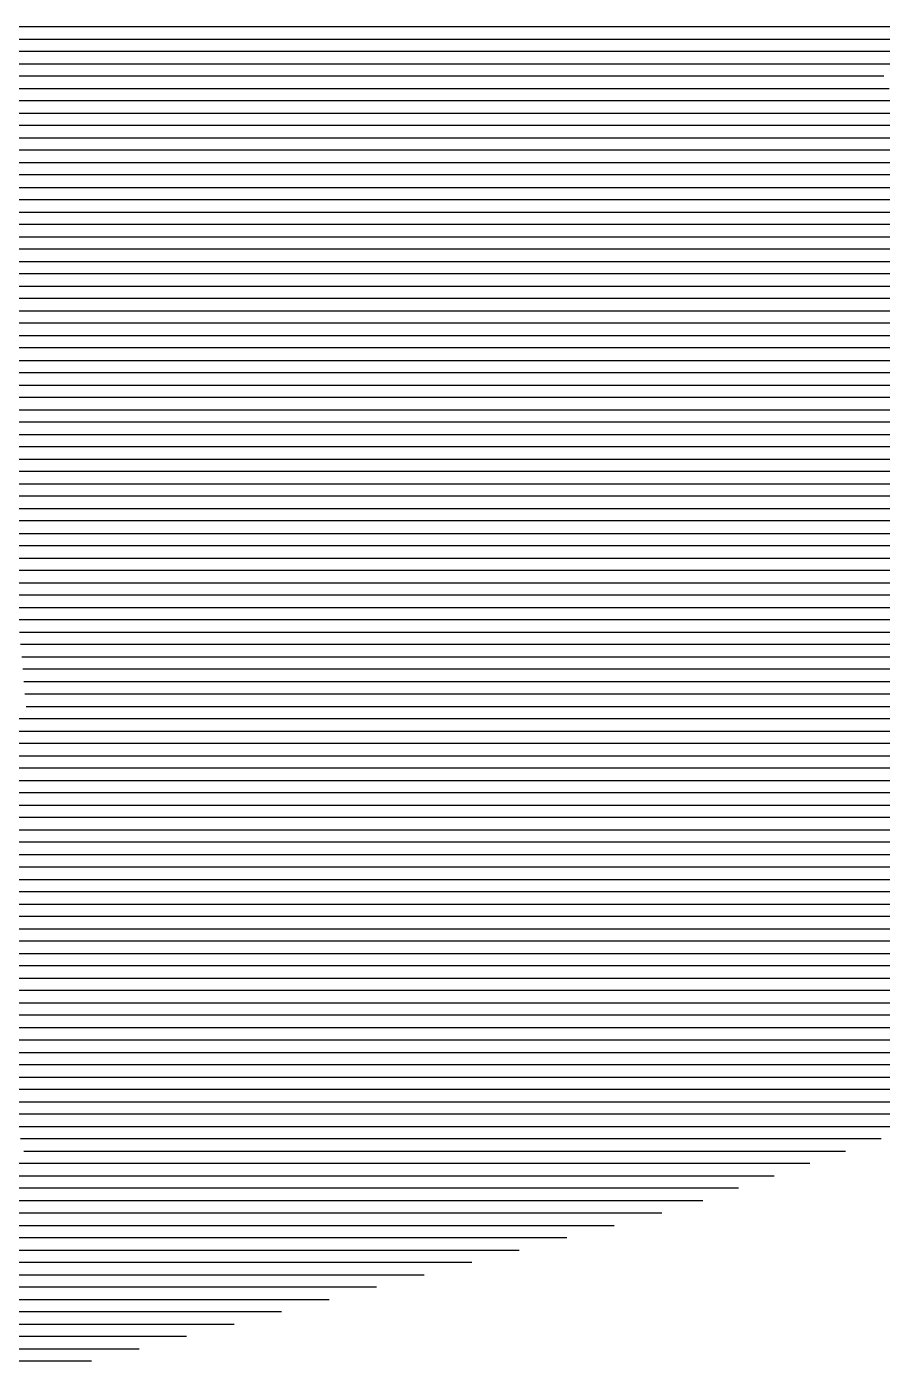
# Model space of a CAD drawing. Header units: metres. Extents: x -6.9 to 6.9, y -7 to 7.
# Drawn here: x 1.335 to 2.028, y -6.85 to -5.77 of the extents above; entities that cross this region are included whole.
import ezdxf

# ---------------------------------------------------------------- set-up
doc = ezdxf.new("R2010")
doc.units = ezdxf.units.M

msp = doc.modelspace()

# ---------------------------------------------------------------- linework, layer by layer
for p, q in [((1.529781, -5.770403, 0.467064), (1.285213, -5.770403, 0.41781)), ((1.72497, -5.770403, 0.505732), (1.529781, -5.770403, 0.467064)), ((2.011898, -5.770403, 0.564175), (1.72497, -5.770403, 0.505732)), ((2.182559, -5.770403, 0.598331), (2.011898, -5.770403, 0.564175)), ((1.286102, -5.780403, 0.418524), (1.533303, -5.780403, 0.468308)), ((1.533303, -5.780403, 0.468308), (1.726449, -5.780403, 0.506572)), ((1.726449, -5.780403, 0.506572), (2.016124, -5.780403, 0.565575)), ((2.016124, -5.780403, 0.565575), (2.184623, -5.780403, 0.599298)), ((1.536824, -5.790403, 0.469553), (1.28699, -5.790403, 0.419238)), ((1.727927, -5.790403, 0.507412), (1.536824, -5.790403, 0.469553)), ((2.02035, -5.790403, 0.566974), (1.727927, -5.790403, 0.507412)), ((2.186688, -5.790403, 0.600265), (2.02035, -5.790403, 0.566974)), ((1.287878, -5.800403, 0.419952), (1.540345, -5.800403, 0.470797)), ((1.540345, -5.800403, 0.470797), (1.729406, -5.800403, 0.508251)), ((1.729406, -5.800403, 0.508251), (2.024576, -5.800403, 0.568374)), ((2.024576, -5.800403, 0.568374), (2.188753, -5.800403, 0.601232)), ((1.543867, -5.810403, 0.472042), (1.288767, -5.810403, 0.420667)), ((1.289655, -5.820403, 0.421381), (1.547388, -5.820403, 0.473286)), ((1.730884, -5.810403, 0.509091), (1.543867, -5.810403, 0.472042)), ((1.547388, -5.820403, 0.473286), (1.732363, -5.820403, 0.509931)), ((2.028801, -5.810403, 0.569773), (1.730884, -5.810403, 0.509091)), ((1.732363, -5.820403, 0.509931), (2.033027, -5.820403, 0.571172)), ((1.550909, -5.830403, 0.474531), (1.290544, -5.830403, 0.422095)), ((1.733841, -5.830403, 0.510771), (1.550909, -5.830403, 0.474531)), ((2.037253, -5.830403, 0.572572), (1.733841, -5.830403, 0.510771)), ((1.291432, -5.840403, 0.42281), (1.55443, -5.840403, 0.475776)), ((1.55443, -5.840403, 0.475776), (1.73532, -5.840403, 0.511611)), ((1.73532, -5.840403, 0.511611), (2.041479, -5.840403, 0.573971)), ((1.557952, -5.850403, 0.47702), (1.292321, -5.850403, 0.423524)), ((1.736798, -5.850403, 0.512451), (1.557952, -5.850403, 0.47702)), ((2.045705, -5.850403, 0.575371), (1.736798, -5.850403, 0.512451)), ((1.293209, -5.860403, 0.424238), (1.561473, -5.860403, 0.478265)), ((1.561473, -5.860403, 0.478265), (1.738277, -5.860403, 0.513291)), ((1.738277, -5.860403, 0.513291), (2.049931, -5.860403, 0.57677)), ((1.564994, -5.870403, 0.479509), (1.294098, -5.870403, 0.424952)), ((1.739756, -5.870403, 0.51413), (1.564994, -5.870403, 0.479509)), ((2.054156, -5.870403, 0.57817), (1.739756, -5.870403, 0.51413)), ((1.294986, -5.880403, 0.425667), (1.568516, -5.880403, 0.480754)), ((1.568516, -5.880403, 0.480754), (1.741234, -5.880403, 0.51497)), ((1.741234, -5.880403, 0.51497), (2.058382, -5.880403, 0.579569)), ((1.572037, -5.890403, 0.481998), (1.295874, -5.890403, 0.426381)), ((1.742713, -5.890403, 0.51581), (1.572037, -5.890403, 0.481998)), ((2.062608, -5.890403, 0.580969), (1.742713, -5.890403, 0.51581)), ((1.296763, -5.900403, 0.427095), (1.575558, -5.900403, 0.483243)), ((1.575558, -5.900403, 0.483243), (1.744191, -5.900403, 0.51665)), ((1.744191, -5.900403, 0.51665), (2.066834, -5.900403, 0.582368)), ((1.57908, -5.910403, 0.484487), (1.297651, -5.910403, 0.42781)), ((1.74567, -5.910403, 0.51749), (1.57908, -5.910403, 0.484487)), ((2.07106, -5.910403, 0.583767), (1.74567, -5.910403, 0.51749)), ((1.29854, -5.920403, 0.428524), (1.582601, -5.920403, 0.485732)), ((1.582601, -5.920403, 0.485732), (1.747148, -5.920403, 0.51833)), ((1.747148, -5.920403, 0.51833), (2.075286, -5.920403, 0.585167)), ((1.586122, -5.930403, 0.486976), (1.299428, -5.930403, 0.429238)), ((1.748627, -5.930403, 0.519169), (1.586122, -5.930403, 0.486976)), ((2.079512, -5.930403, 0.586566), (1.748627, -5.930403, 0.519169)), ((1.300317, -5.940403, 0.429952), (1.589644, -5.940403, 0.488221)), ((1.593165, -5.950403, 0.489465), (1.301205, -5.950403, 0.430667)), ((1.589644, -5.940403, 0.488221), (1.750105, -5.940403, 0.520009)), ((1.751584, -5.950403, 0.520849), (1.593165, -5.950403, 0.489465)), ((1.750105, -5.940403, 0.520009), (2.083737, -5.940403, 0.587966)), ((2.087963, -5.950403, 0.589365), (1.751584, -5.950403, 0.520849)), ((1.302093, -5.960403, 0.431381), (1.596686, -5.960403, 0.49071)), ((1.596686, -5.960403, 0.49071), (1.753062, -5.960403, 0.521689)), ((1.753062, -5.960403, 0.521689), (2.092189, -5.960403, 0.590765)), ((1.600208, -5.970403, 0.491954), (1.302982, -5.970403, 0.432095)), ((1.754541, -5.970403, 0.522529), (1.600208, -5.970403, 0.491954)), ((2.096415, -5.970403, 0.592164), (1.754541, -5.970403, 0.522529)), ((1.30387, -5.980403, 0.43281), (1.603729, -5.980403, 0.493199)), ((1.603729, -5.980403, 0.493199), (1.756019, -5.980403, 0.523369)), ((1.756019, -5.980403, 0.523369), (2.100641, -5.980403, 0.593563)), ((1.60725, -5.990403, 0.494443), (1.304759, -5.990403, 0.433524)), ((1.757498, -5.990403, 0.524208), (1.60725, -5.990403, 0.494443)), ((2.104867, -5.990403, 0.594963), (1.757498, -5.990403, 0.524208)), ((1.305647, -6.000403, 0.434238), (1.610771, -6.000403, 0.495688)), ((1.610771, -6.000403, 0.495688), (1.758976, -6.000403, 0.525048)), ((1.758976, -6.000403, 0.525048), (2.109093, -6.000403, 0.596362)), ((1.614293, -6.010403, 0.496933), (1.306536, -6.010403, 0.434952)), ((1.760455, -6.010403, 0.525888), (1.614293, -6.010403, 0.496933)), ((2.113318, -6.010403, 0.597762), (1.760455, -6.010403, 0.525888)), ((1.307424, -6.020403, 0.435667), (1.617814, -6.020403, 0.498177)), ((1.617814, -6.020403, 0.498177), (1.761934, -6.020403, 0.526728)), ((1.761934, -6.020403, 0.526728), (2.117544, -6.020403, 0.599161)), ((1.621335, -6.030403, 0.499422), (1.308312, -6.030403, 0.436381)), ((1.763412, -6.030403, 0.527568), (1.621335, -6.030403, 0.499422)), ((2.12177, -6.030403, 0.600561), (1.763412, -6.030403, 0.527568)), ((1.309201, -6.040403, 0.437095), (1.624857, -6.040403, 0.500666)), ((1.624857, -6.040403, 0.500666), (1.764891, -6.040403, 0.528408)), ((1.764891, -6.040403, 0.528408), (2.125996, -6.040403, 0.60196)), ((1.628378, -6.050403, 0.501911), (1.310089, -6.050403, 0.43781)), ((1.766369, -6.050403, 0.529248), (1.628378, -6.050403, 0.501911)), ((2.130222, -6.050403, 0.603359), (1.766369, -6.050403, 0.529248)), ((1.310978, -6.060403, 0.438524), (1.631899, -6.060403, 0.503155)), ((1.631899, -6.060403, 0.503155), (1.767848, -6.060403, 0.530087)), ((1.767848, -6.060403, 0.530087), (2.134448, -6.060403, 0.604759)), ((1.635421, -6.070403, 0.5044), (1.311866, -6.070403, 0.439238)), ((1.769326, -6.070403, 0.530927), (1.635421, -6.070403, 0.5044)), ((2.138673, -6.070403, 0.606158), (1.769326, -6.070403, 0.530927)), ((1.312755, -6.080403, 0.439952), (1.638942, -6.080403, 0.505644)), ((1.642463, -6.090403, 0.506889), (1.313643, -6.090403, 0.440667)), ((1.638942, -6.080403, 0.505644), (1.770805, -6.080403, 0.531767)), ((1.772283, -6.090403, 0.532607), (1.642463, -6.090403, 0.506889)), ((1.770805, -6.080403, 0.531767), (2.142899, -6.080403, 0.607558)), ((2.147125, -6.090403, 0.608957), (1.772283, -6.090403, 0.532607)), ((1.314532, -6.100403, 0.441381), (1.645985, -6.100403, 0.508133)), ((1.645985, -6.100403, 0.508133), (1.773762, -6.100403, 0.533447)), ((1.773762, -6.100403, 0.533447), (2.151351, -6.100403, 0.610357)), ((1.649506, -6.110403, 0.509378), (1.31542, -6.110403, 0.442095)), ((1.77524, -6.110403, 0.534287), (1.649506, -6.110403, 0.509378)), ((2.155577, -6.110403, 0.611756), (1.77524, -6.110403, 0.534287)), ((1.316308, -6.120403, 0.44281), (1.653027, -6.120403, 0.510622)), ((1.653027, -6.120403, 0.510622), (1.776719, -6.120403, 0.535126)), ((1.776719, -6.120403, 0.535126), (2.159803, -6.120403, 0.613156)), ((1.656549, -6.130403, 0.511867), (1.317197, -6.130403, 0.443524)), ((1.778197, -6.130403, 0.535966), (1.656549, -6.130403, 0.511867)), ((2.164029, -6.130403, 0.614555), (1.778197, -6.130403, 0.535966)), ((1.318085, -6.140403, 0.444238), (1.66007, -6.140403, 0.513111)), ((1.66007, -6.140403, 0.513111), (1.779676, -6.140403, 0.536806)), ((1.779676, -6.140403, 0.536806), (2.168254, -6.140403, 0.615954)), ((1.663591, -6.150403, 0.514356), (1.318974, -6.150403, 0.444952)), ((1.781155, -6.150403, 0.537646), (1.663591, -6.150403, 0.514356)), ((2.17248, -6.150403, 0.617354), (1.781155, -6.150403, 0.537646)), ((1.319862, -6.160403, 0.445667), (1.667113, -6.160403, 0.5156)), ((1.667113, -6.160403, 0.5156), (1.782633, -6.160403, 0.538486)), ((1.782633, -6.160403, 0.538486), (2.176706, -6.160403, 0.618753)), ((1.670634, -6.170403, 0.516845), (1.320751, -6.170403, 0.446381)), ((1.784112, -6.170403, 0.539326), (1.670634, -6.170403, 0.516845)), ((2.180932, -6.170403, 0.620153), (1.784112, -6.170403, 0.539326)), ((1.321639, -6.180403, 0.447095), (1.674155, -6.180403, 0.51809)), ((1.674155, -6.180403, 0.51809), (1.78559, -6.180403, 0.540165)), ((1.78559, -6.180403, 0.540165), (2.185158, -6.180403, 0.621552)), ((1.677676, -6.190403, 0.519334), (1.322527, -6.190403, 0.44781)), ((1.787069, -6.190403, 0.541005), (1.677676, -6.190403, 0.519334)), ((2.189384, -6.190403, 0.622952), (1.787069, -6.190403, 0.541005)), ((1.323416, -6.200403, 0.448524), (1.681198, -6.200403, 0.520579)), ((1.681198, -6.200403, 0.520579), (1.788547, -6.200403, 0.541845)), ((1.788547, -6.200403, 0.541845), (2.19361, -6.200403, 0.624351)), ((1.684719, -6.210403, 0.521823), (1.324304, -6.210403, 0.449238)), ((1.325193, -6.220403, 0.449952), (1.68824, -6.220403, 0.523068)), ((1.790026, -6.210403, 0.542685), (1.684719, -6.210403, 0.521823)), ((1.68824, -6.220403, 0.523068), (1.791504, -6.220403, 0.543525)), ((2.197835, -6.210403, 0.62575), (1.790026, -6.210403, 0.542685)), ((1.791504, -6.220403, 0.543525), (2.202061, -6.220403, 0.62715)), ((1.691762, -6.230403, 0.524312), (1.326081, -6.230403, 0.450667)), ((1.792983, -6.230403, 0.544365), (1.691762, -6.230403, 0.524312)), ((2.206287, -6.230403, 0.628549), (1.792983, -6.230403, 0.544365)), ((1.32697, -6.240403, 0.451381), (1.695283, -6.240403, 0.525557)), ((1.695283, -6.240403, 0.525557), (1.794461, -6.240403, 0.545205)), ((1.794461, -6.240403, 0.545205), (2.210513, -6.240403, 0.629949)), ((1.698804, -6.250403, 0.526801), (1.327858, -6.250403, 0.452095)), ((1.79594, -6.250403, 0.546044), (1.698804, -6.250403, 0.526801)), ((2.214739, -6.250403, 0.631348), (1.79594, -6.250403, 0.546044)), ((1.328747, -6.260403, 0.45281), (1.702326, -6.260403, 0.528046)), ((1.702326, -6.260403, 0.528046), (1.797418, -6.260403, 0.546884)), ((1.797418, -6.260403, 0.546884), (2.218965, -6.260403, 0.632748)), ((1.705847, -6.270403, 0.52929), (1.329635, -6.270403, 0.453524)), ((1.798897, -6.270403, 0.547724), (1.705847, -6.270403, 0.52929)), ((2.22319, -6.270403, 0.634147), (1.798897, -6.270403, 0.547724)), ((1.330523, -6.280403, 0.454238), (1.709368, -6.280403, 0.530535)), ((1.709368, -6.280403, 0.530535), (1.800375, -6.280403, 0.548564)), ((1.800375, -6.280403, 0.548564), (2.227416, -6.280403, 0.635546)), ((1.71289, -6.290403, 0.531779), (1.331412, -6.290403, 0.454952)), ((1.801854, -6.290403, 0.549404), (1.71289, -6.290403, 0.531779)), ((2.231642, -6.290403, 0.636946), (1.801854, -6.290403, 0.549404)), ((1.3323, -6.300403, 0.455667), (1.716411, -6.300403, 0.533024)), ((1.716411, -6.300403, 0.533024), (1.803333, -6.300403, 0.550244)), ((1.803333, -6.300403, 0.550244), (2.235868, -6.300403, 0.638345)), ((1.719932, -6.310403, 0.534268), (1.333189, -6.310403, 0.456381)), ((1.804811, -6.310403, 0.551083), (1.719932, -6.310403, 0.534268)), ((2.240094, -6.310403, 0.639745), (1.804811, -6.310403, 0.551083)), ((1.334077, -6.320403, 0.457095), (1.723454, -6.320403, 0.535513)), ((1.723454, -6.320403, 0.535513), (1.80629, -6.320403, 0.551923)), ((1.80629, -6.320403, 0.551923), (2.24432, -6.320403, 0.641144)), ((1.334966, -6.330403, 0.45781), (1.23246, -6.330403, 0.437712)), ((1.726975, -6.330403, 0.536757), (1.334966, -6.330403, 0.45781)), ((1.807768, -6.330403, 0.552763), (1.726975, -6.330403, 0.536757)), ((2.248546, -6.330403, 0.642544), (1.807768, -6.330403, 0.552763)), ((1.235314, -6.340403, 0.438812), (1.335854, -6.340403, 0.458524)), ((1.335854, -6.340403, 0.458524), (1.730496, -6.340403, 0.538002)), ((1.730496, -6.340403, 0.538002), (1.809247, -6.340403, 0.553603)), ((1.809247, -6.340403, 0.553603), (2.252771, -6.340403, 0.643943)), ((1.336742, -6.350403, 0.459238), (1.238168, -6.350403, 0.439911)), ((1.241022, -6.360403, 0.441011), (1.337631, -6.360403, 0.459952)), ((1.734017, -6.350403, 0.539247), (1.336742, -6.350403, 0.459238)), ((1.337631, -6.360403, 0.459952), (1.737539, -6.360403, 0.540491)), ((1.810725, -6.350403, 0.554443), (1.734017, -6.350403, 0.539247)), ((1.737539, -6.360403, 0.540491), (1.812204, -6.360403, 0.555283)), ((2.256997, -6.350403, 0.645342), (1.810725, -6.350403, 0.554443)), ((1.812204, -6.360403, 0.555283), (2.261223, -6.360403, 0.646742)), ((1.338519, -6.370403, 0.460667), (1.243876, -6.370403, 0.442111)), ((1.74106, -6.370403, 0.541736), (1.338519, -6.370403, 0.460667)), ((1.813682, -6.370403, 0.556122), (1.74106, -6.370403, 0.541736)), ((2.265449, -6.370403, 0.648141), (1.813682, -6.370403, 0.556122)), ((1.24673, -6.380403, 0.44321), (1.339408, -6.380403, 0.461381)), ((1.339408, -6.380403, 0.461381), (1.744581, -6.380403, 0.54298)), ((1.744581, -6.380403, 0.54298), (1.815161, -6.380403, 0.556962)), ((1.815161, -6.380403, 0.556962), (2.269675, -6.380403, 0.649541)), ((1.340296, -6.390403, 0.462095), (1.249584, -6.390403, 0.44431)), ((1.748103, -6.390403, 0.544225), (1.340296, -6.390403, 0.462095)), ((1.816639, -6.390403, 0.557802), (1.748103, -6.390403, 0.544225)), ((2.273901, -6.390403, 0.65094), (1.816639, -6.390403, 0.557802)), ((1.252438, -6.400403, 0.44541), (1.341185, -6.400403, 0.46281)), ((1.341185, -6.400403, 0.46281), (1.751624, -6.400403, 0.545469)), ((1.751624, -6.400403, 0.545469), (1.818118, -6.400403, 0.558642)), ((1.818118, -6.400403, 0.558642), (2.278127, -6.400403, 0.65234)), ((1.342073, -6.410403, 0.463524), (1.255292, -6.410403, 0.446509)), ((1.755145, -6.410403, 0.546714), (1.342073, -6.410403, 0.463524)), ((1.819596, -6.410403, 0.559482), (1.755145, -6.410403, 0.546714)), ((2.282352, -6.410403, 0.653739), (1.819596, -6.410403, 0.559482)), ((1.258146, -6.420403, 0.447609), (1.342961, -6.420403, 0.464238)), ((1.342961, -6.420403, 0.464238), (1.758667, -6.420403, 0.547958)), ((1.758667, -6.420403, 0.547958), (1.821075, -6.420403, 0.560322)), ((1.821075, -6.420403, 0.560322), (2.286578, -6.420403, 0.655139)), ((1.34385, -6.430403, 0.464952), (1.261, -6.430403, 0.448709)), ((1.762188, -6.430403, 0.549203), (1.34385, -6.430403, 0.464952)), ((1.822554, -6.430403, 0.561162), (1.762188, -6.430403, 0.549203)), ((2.290804, -6.430403, 0.656538), (1.822554, -6.430403, 0.561162)), ((1.263854, -6.440403, 0.449808), (1.344738, -6.440403, 0.465667)), ((1.344738, -6.440403, 0.465667), (1.765709, -6.440403, 0.550447)), ((1.765709, -6.440403, 0.550447), (1.824032, -6.440403, 0.562001)), ((1.824032, -6.440403, 0.562001), (2.29503, -6.440403, 0.657937)), ((1.345627, -6.450403, 0.466381), (1.266708, -6.450403, 0.450908)), ((1.769231, -6.450403, 0.551692), (1.345627, -6.450403, 0.466381)), ((1.825511, -6.450403, 0.562841), (1.769231, -6.450403, 0.551692)), ((2.299256, -6.450403, 0.659337), (1.825511, -6.450403, 0.562841)), ((1.269562, -6.460403, 0.452008), (1.346515, -6.460403, 0.467095)), ((1.346515, -6.460403, 0.467095), (1.772752, -6.460403, 0.552936)), ((1.772752, -6.460403, 0.552936), (1.826989, -6.460403, 0.563681)), ((1.826989, -6.460403, 0.563681), (2.303482, -6.460403, 0.660736)), ((1.347404, -6.470403, 0.46781), (1.272416, -6.470403, 0.453107)), ((1.776273, -6.470403, 0.554181), (1.347404, -6.470403, 0.46781)), ((1.828468, -6.470403, 0.564521), (1.776273, -6.470403, 0.554181)), ((2.307707, -6.470403, 0.662136), (1.828468, -6.470403, 0.564521)), ((1.27527, -6.480403, 0.454207), (1.348292, -6.480403, 0.468524)), ((1.349181, -6.490403, 0.469238), (1.278124, -6.490403, 0.455307)), ((1.348292, -6.480403, 0.468524), (1.779795, -6.480403, 0.555425)), ((1.783316, -6.490403, 0.55667), (1.349181, -6.490403, 0.469238)), ((1.779795, -6.480403, 0.555425), (1.829946, -6.480403, 0.565361)), ((1.831425, -6.490403, 0.566201), (1.783316, -6.490403, 0.55667)), ((1.829946, -6.480403, 0.565361), (2.311933, -6.480403, 0.663535)), ((2.316159, -6.490403, 0.664935), (1.831425, -6.490403, 0.566201)), ((1.280978, -6.500403, 0.456406), (1.350069, -6.500403, 0.469952)), ((1.350069, -6.500403, 0.469952), (1.786837, -6.500403, 0.557914)), ((1.786837, -6.500403, 0.557914), (1.832903, -6.500403, 0.56704)), ((1.832903, -6.500403, 0.56704), (2.320385, -6.500403, 0.666334)), ((1.350957, -6.510403, 0.470667), (1.283832, -6.510403, 0.457506)), ((1.790359, -6.510403, 0.559159), (1.350957, -6.510403, 0.470667)), ((1.834382, -6.510403, 0.56788), (1.790359, -6.510403, 0.559159)), ((2.324611, -6.510403, 0.667733), (1.834382, -6.510403, 0.56788)), ((1.286686, -6.520403, 0.458606), (1.351846, -6.520403, 0.471381)), ((1.351846, -6.520403, 0.471381), (1.79388, -6.520403, 0.560404)), ((1.79388, -6.520403, 0.560404), (1.83586, -6.520403, 0.56872)), ((1.83586, -6.520403, 0.56872), (2.328837, -6.520403, 0.669133)), ((1.352734, -6.530403, 0.472095), (1.28954, -6.530403, 0.459705)), ((1.797401, -6.530403, 0.561648), (1.352734, -6.530403, 0.472095)), ((1.837339, -6.530403, 0.56956), (1.797401, -6.530403, 0.561648)), ((2.333063, -6.530403, 0.670532), (1.837339, -6.530403, 0.56956)), ((1.292394, -6.540403, 0.460805), (1.353623, -6.540403, 0.47281)), ((1.353623, -6.540403, 0.47281), (1.800922, -6.540403, 0.562893)), ((1.800922, -6.540403, 0.562893), (1.838817, -6.540403, 0.5704)), ((1.838817, -6.540403, 0.5704), (2.337288, -6.540403, 0.671932)), ((1.354511, -6.550403, 0.473524), (1.295248, -6.550403, 0.461905)), ((1.804444, -6.550403, 0.564137), (1.354511, -6.550403, 0.473524)), ((1.840296, -6.550403, 0.57124), (1.804444, -6.550403, 0.564137)), ((2.341514, -6.550403, 0.673331), (1.840296, -6.550403, 0.57124)), ((1.298102, -6.560403, 0.463004), (1.3554, -6.560403, 0.474238)), ((1.3554, -6.560403, 0.474238), (1.807965, -6.560403, 0.565382)), ((1.807965, -6.560403, 0.565382), (1.841774, -6.560403, 0.572079)), ((1.841774, -6.560403, 0.572079), (2.344762, -6.560403, 0.674531)), ((1.356288, -6.570403, 0.474952), (1.300956, -6.570403, 0.464104)), ((1.811486, -6.570403, 0.566626), (1.356288, -6.570403, 0.474952)), ((1.843253, -6.570403, 0.572919), (1.811486, -6.570403, 0.566626)), ((2.31585, -6.570403, 0.669181), (1.843253, -6.570403, 0.572919)), ((1.30381, -6.580403, 0.465204), (1.357176, -6.580403, 0.475667)), ((1.357176, -6.580403, 0.475667), (1.815008, -6.580403, 0.567871)), ((1.815008, -6.580403, 0.567871), (1.844732, -6.580403, 0.573759)), ((1.844732, -6.580403, 0.573759), (2.286938, -6.580403, 0.663831)), ((1.358065, -6.590403, 0.476381), (1.306664, -6.590403, 0.466303)), ((1.818529, -6.590403, 0.569115), (1.358065, -6.590403, 0.476381)), ((1.84621, -6.590403, 0.574599), (1.818529, -6.590403, 0.569115)), ((2.258026, -6.590403, 0.65848), (1.84621, -6.590403, 0.574599)), ((1.309518, -6.600403, 0.467403), (1.358953, -6.600403, 0.477095)), ((1.358953, -6.600403, 0.477095), (1.82205, -6.600403, 0.57036)), ((1.82205, -6.600403, 0.57036), (1.847689, -6.600403, 0.575439)), ((1.847689, -6.600403, 0.575439), (2.229113, -6.600403, 0.65313)), ((1.359842, -6.610403, 0.47781), (1.312372, -6.610403, 0.468503)), ((1.825572, -6.610403, 0.571604), (1.359842, -6.610403, 0.47781)), ((1.849167, -6.610403, 0.576279), (1.825572, -6.610403, 0.571604)), ((2.200201, -6.610403, 0.64778), (1.849167, -6.610403, 0.576279)), ((1.315226, -6.620403, 0.469602), (1.36073, -6.620403, 0.478524)), ((1.361619, -6.630403, 0.479238), (1.31808, -6.630403, 0.470702)), ((1.36073, -6.620403, 0.478524), (1.829093, -6.620403, 0.572849)), ((1.832614, -6.630403, 0.574093), (1.361619, -6.630403, 0.479238)), ((1.829093, -6.620403, 0.572849), (1.850646, -6.620403, 0.577119)), ((1.852124, -6.630403, 0.577958), (1.832614, -6.630403, 0.574093)), ((1.850646, -6.620403, 0.577119), (2.171289, -6.620403, 0.642429)), ((2.142377, -6.630403, 0.637079), (1.852124, -6.630403, 0.577958)), ((1.320934, -6.640403, 0.471802), (1.362507, -6.640403, 0.479952)), ((1.362507, -6.640403, 0.479952), (1.836136, -6.640403, 0.575338)), ((1.836136, -6.640403, 0.575338), (1.853603, -6.640403, 0.578798)), ((1.853603, -6.640403, 0.578798), (2.113465, -6.640403, 0.631729)), ((1.363396, -6.650403, 0.480667), (1.323788, -6.650403, 0.472901)), ((1.839657, -6.650403, 0.576582), (1.363396, -6.650403, 0.480667)), ((1.855081, -6.650403, 0.579638), (1.839657, -6.650403, 0.576582)), ((2.084552, -6.650403, 0.626378), (1.855081, -6.650403, 0.579638)), ((1.326642, -6.660403, 0.474001), (1.364284, -6.660403, 0.481381)), ((1.364284, -6.660403, 0.481381), (1.843178, -6.660403, 0.577827)), ((1.843178, -6.660403, 0.577827), (1.85656, -6.660403, 0.580478)), ((1.85656, -6.660403, 0.580478), (2.05564, -6.660403, 0.621028)), ((1.365172, -6.670403, 0.482095), (1.329496, -6.670403, 0.475101)), ((1.8467, -6.670403, 0.579071), (1.365172, -6.670403, 0.482095)), ((1.858038, -6.670403, 0.581318), (1.8467, -6.670403, 0.579071)), ((2.026728, -6.670403, 0.615678), (1.858038, -6.670403, 0.581318)), ((1.33235, -6.680403, 0.4762), (1.366061, -6.680403, 0.48281)), ((1.366061, -6.680403, 0.48281), (1.850221, -6.680403, 0.580316)), ((1.850221, -6.680403, 0.580316), (1.859517, -6.680403, 0.582158)), ((1.859517, -6.680403, 0.582158), (1.997816, -6.680403, 0.610327)), ((1.335204, -6.690403, 0.4773), (0.925873, -6.690403, 0.395797)), ((1.366949, -6.690403, 0.483524), (1.335204, -6.690403, 0.4773)), ((1.853742, -6.690403, 0.581561), (1.366949, -6.690403, 0.483524)), ((1.860995, -6.690403, 0.582997), (1.853742, -6.690403, 0.581561)), ((1.968904, -6.690403, 0.604977), (1.860995, -6.690403, 0.582997)), ((0.926409, -6.700403, 0.396435), (1.338058, -6.700403, 0.478399)), ((1.338058, -6.700403, 0.478399), (1.367838, -6.700403, 0.484238)), ((1.367838, -6.700403, 0.484238), (1.857263, -6.700403, 0.582805)), ((1.857263, -6.700403, 0.582805), (1.862474, -6.700403, 0.583837)), ((1.862474, -6.700403, 0.583837), (1.939991, -6.700403, 0.599627)), ((1.340912, -6.710403, 0.479499), (0.926945, -6.710403, 0.397073)), ((1.368726, -6.710403, 0.484952), (1.340912, -6.710403, 0.479499)), ((1.860785, -6.710403, 0.58405), (1.368726, -6.710403, 0.484952)), ((1.863953, -6.710403, 0.584677), (1.860785, -6.710403, 0.58405)), ((1.911079, -6.710403, 0.594276), (1.863953, -6.710403, 0.584677)), ((0.927482, -6.720403, 0.397712), (1.343766, -6.720403, 0.480599)), ((1.343766, -6.720403, 0.480599), (1.369615, -6.720403, 0.485667)), ((1.369615, -6.720403, 0.485667), (1.864306, -6.720403, 0.585294)), ((1.864306, -6.720403, 0.585294), (1.865431, -6.720403, 0.585517)), ((1.865431, -6.720403, 0.585517), (1.882167, -6.720403, 0.588926)), ((1.34662, -6.730403, 0.481698), (0.928018, -6.730403, 0.39835)), ((1.370503, -6.730403, 0.486381), (1.34662, -6.730403, 0.481698)), ((1.848952, -6.730403, 0.582737), (1.370503, -6.730403, 0.486381)), ((0.928554, -6.740403, 0.398988), (1.349474, -6.740403, 0.482798)), ((1.349474, -6.740403, 0.482798), (1.371391, -6.740403, 0.487095)), ((1.371391, -6.740403, 0.487095), (1.810464, -6.740403, 0.575521)), ((1.352328, -6.750403, 0.483898), (0.929091, -6.750403, 0.399626)), ((0.929627, -6.760403, 0.400264), (1.355182, -6.760403, 0.484997)), ((1.37228, -6.750403, 0.48781), (1.352328, -6.750403, 0.483898)), ((1.355182, -6.760403, 0.484997), (1.373168, -6.760403, 0.488524)), ((1.771976, -6.750403, 0.568306), (1.37228, -6.750403, 0.48781)), ((1.373168, -6.760403, 0.488524), (1.733488, -6.760403, 0.56109)), ((1.358036, -6.770403, 0.486097), (0.930163, -6.770403, 0.400903)), ((1.374057, -6.770403, 0.489238), (1.358036, -6.770403, 0.486097)), ((1.695, -6.770403, 0.553874), (1.374057, -6.770403, 0.489238)), ((0.930699, -6.780403, 0.401541), (1.36089, -6.780403, 0.487197)), ((1.36089, -6.780403, 0.487197), (1.374945, -6.780403, 0.489952)), ((1.374945, -6.780403, 0.489952), (1.656512, -6.780403, 0.546658)), ((1.363744, -6.790403, 0.488296), (0.931236, -6.790403, 0.402179)), ((1.375834, -6.790403, 0.490667), (1.363744, -6.790403, 0.488296)), ((1.618024, -6.790403, 0.539442), (1.375834, -6.790403, 0.490667)), ((0.931772, -6.800403, 0.402817), (1.366598, -6.800403, 0.489396)), ((1.366598, -6.800403, 0.489396), (1.376722, -6.800403, 0.491381)), ((1.376722, -6.800403, 0.491381), (1.579536, -6.800403, 0.532226)), ((1.369452, -6.810403, 0.490496), (0.932308, -6.810403, 0.403455)), ((1.37761, -6.810403, 0.492095), (1.369452, -6.810403, 0.490496)), ((1.541048, -6.810403, 0.52501), (1.37761, -6.810403, 0.492095)), ((0.932845, -6.820403, 0.404093), (1.372306, -6.820403, 0.491595)), ((1.372306, -6.820403, 0.491595), (1.378499, -6.820403, 0.49281)), ((1.378499, -6.820403, 0.49281), (1.50256, -6.820403, 0.517795)), ((1.37516, -6.830403, 0.492695), (0.933381, -6.830403, 0.404732)), ((1.379387, -6.830403, 0.493524), (1.37516, -6.830403, 0.492695)), ((1.464072, -6.830403, 0.510579), (1.379387, -6.830403, 0.493524)), ((0.933917, -6.840403, 0.40537), (1.378014, -6.840403, 0.493795)), ((1.378014, -6.840403, 0.493795), (1.380276, -6.840403, 0.494238)), ((1.380276, -6.840403, 0.494238), (1.425584, -6.840403, 0.503363)), ((1.380868, -6.850403, 0.494894), (0.934454, -6.850403, 0.406008)), ((1.381164, -6.850403, 0.494952), (1.380868, -6.850403, 0.494894)), ((1.387096, -6.850403, 0.496147), (1.381164, -6.850403, 0.494952))]:
    msp.add_line(p, q)

doc.saveas('drawing.dxf')
